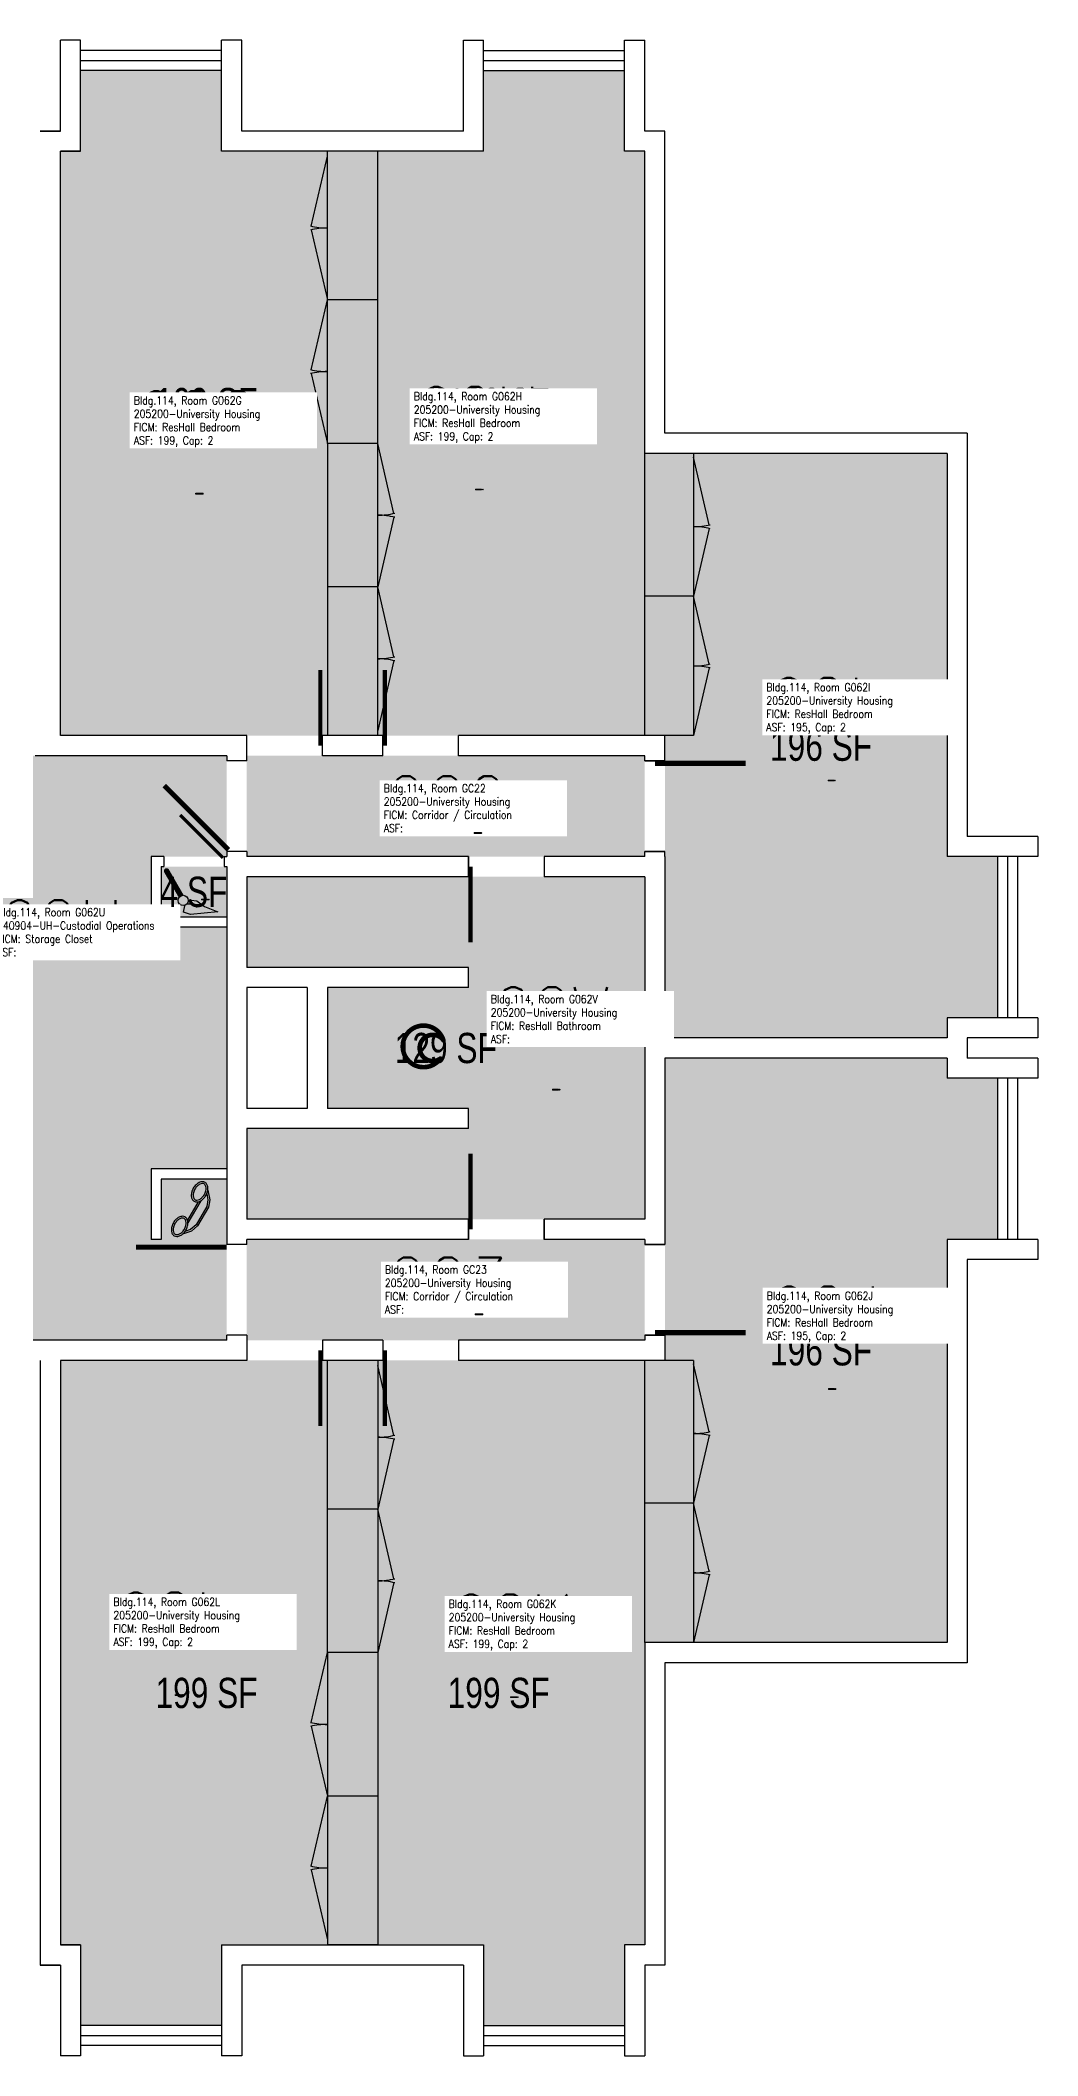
# Model space of a CAD drawing. Header units: inches. Extents: x 0 to 3624, y 0 to 3392.
# Drawn here: x 3228 to 3624, y 2592 to 3392 of the extents above; entities that cross this region are included whole.
import ezdxf
from ezdxf.enums import TextEntityAlignment as Align

# ---------------------------------------------------------------- set-up
doc = ezdxf.new("R2010")
doc.units = ezdxf.units.IN
doc.header["$LTSCALE"] = 10
doc.header["$MEASUREMENT"] = 0
doc.layers.get('0').update_dxf_attribs({"linetype": 'CONTINUOUS'})
for name, color, linetype in [('A-DOOR', 2, 'CONTINUOUS'), ('A-FLOR', 3, 'CONTINUOUS'), ('A-GLAZ', 1, 'CONTINUOUS'), ('A-GLAZ-SILL', 2, 'CONTINUOUS'), ('A-IDEN-ICON', 4, 'CONTINUOUS'), ('A-IDEN-RNUM', 7, 'CONTINUOUS'), ('A-IDEN-SNUM', 4, 'CONTINUOUS'), ('A-IDEN-VNUM', 4, 'CONTINUOUS'), ('A-WALL', 5, 'CONTINUOUS'), ('AREA-TEXT', 3, 'CONTINUOUS'), ('Rooms-Category-Color', 7, 'CONTINUOUS'), ('Rooms-College-Color', 7, 'CONTINUOUS'), ('Rooms-Department-Color', 7, 'CONTINUOUS'), ('Rooms-Division-Color', 7, 'CONTINUOUS'), ('Rooms-Information', 7, 'CONTINUOUS')]:
    doc.layers.add(name, color=color, linetype=linetype)
doc.styles.add('AREA', font='arial.ttf', dxfattribs={"width": 0.75, "height": 12})
doc.styles.add('ROOMSNUMBER', font='txt.shx', dxfattribs={"height": 0.03})
doc.styles.add('ROOMVNUMBER', font='simplex.shx', dxfattribs={"width": 0.85})

# ---------------------------------------------------------------- blocks, each defined once
blk = doc.blocks.new('CPBATH')
at = {"color": 0, "linetype": 'ByBlock', "const_width": 0.0127}
for points in [[(0.0571, 0.0168, 0.861492), (-0.0551, 0, 1)], [(-0.0551, 0, 0.726902), (0.0487, -0.0337, 1)], [(0.0571, 0.0168, 0.729002), (-0.0084, -0.0042, 1)], [(-0.0084, -0.0042, 0.609468), (0.0487, -0.0337, 1)]]:
    blk.add_lwpolyline(points, format="xyb", dxfattribs=at)
at = {"color": 0, "linetype": 'ByBlock', "const_width": 0.00637}
for points in [[(0.0544, 0.0152, 1), (0.0599, 0.0184, 1)], [(0.0459, -0.0353, 1), (0.0515, -0.0321, 1)]]:
    blk.add_lwpolyline(points, format="xyb", close=True, dxfattribs=at)
blk = doc.blocks.new('CPPHONE')
at = {"color": 0, "linetype": 'ByBlock'}
for p, q in [((0.0096, 0.0252), (-0.0196, -0.0252)), ((0.0169, 0.0279), (-0.0182, -0.0329))]:
    blk.add_line(p, q, dxfattribs=at)
for points in [[(0.0364, 0.0572), (0.0417, 0.0308), (0.0382, 0.0108), (0.0082, -0.0411), (-0.0083, -0.0558), (-0.0338, -0.0645)], [(0.0334, 0.047), (0.0366, 0.0307), (0.0334, 0.0126), (0.0043, -0.0379), (-0.0109, -0.0514), (-0.0265, -0.0567)]]:
    blk.add_lwpolyline(points, dxfattribs=at)
for points in [[(0.0288, 0.0786, 0.139889), (0.0216, 0.0804, 0.107118), (0.0122, 0.0781, 0.079812), (0.0039, 0.0722, 0.067459), (-0.0035, 0.0626, 0.067459), (-0.008, 0.0515, 0.079812), (-0.009, 0.0413, 0.107118), (-0.0064, 0.032, 0.139889), (-0.0012, 0.0267, 0.139889), (0.0061, 0.0248, 0.107118), (0.0155, 0.0272, 0.079812), (0.0238, 0.0331, 0.067459), (0.0312, 0.0426, 0.067459), (0.0357, 0.0538, 0.079812), (0.0367, 0.0639, 0.107118), (0.034, 0.0732, 0.139889)], [(0.0263, 0.0743, 0.139889), (0.0218, 0.0754, 0.107118), (0.0144, 0.0736, 0.079812), (0.0074, 0.0686, 0.067459), (0.0008, 0.0601, 0.067459), (-0.0032, 0.0502, 0.079812), (-0.004, 0.0417, 0.107118), (-0.0019, 0.0344, 0.139889), (0.0013, 0.031, 0.139889), (0.0059, 0.0298, 0.107118), (0.0133, 0.0317, 0.079812), (0.0203, 0.0367, 0.067459), (0.0268, 0.0451, 0.067459), (0.0309, 0.055, 0.079812), (0.0317, 0.0636, 0.107118), (0.0296, 0.0709, 0.139889)], [(-0.0262, -0.0167, 0.139889), (-0.0334, -0.0148, 0.107118), (-0.0428, -0.0172, 0.079812), (-0.0511, -0.0231, 0.067459), (-0.0585, -0.0326, 0.067459), (-0.063, -0.0438, 0.079812), (-0.064, -0.0539, 0.107118), (-0.0614, -0.0632, 0.139889), (-0.0562, -0.0686, 0.139889), (-0.0489, -0.0704, 0.107118), (-0.0395, -0.0681, 0.079812), (-0.0312, -0.0622, 0.067459), (-0.0238, -0.0526, 0.067459), (-0.0193, -0.0415, 0.079812), (-0.0183, -0.0313, 0.107118), (-0.021, -0.022, 0.139889)], [(-0.0287, -0.021, 0.139889), (-0.0332, -0.0198, 0.107118), (-0.0406, -0.0217, 0.079812), (-0.0476, -0.0267, 0.067459), (-0.0542, -0.0351, 0.067459), (-0.0582, -0.045, 0.079812), (-0.059, -0.0536, 0.107118), (-0.0569, -0.0609, 0.139889), (-0.0537, -0.0643, 0.139889), (-0.0491, -0.0654, 0.107118), (-0.0417, -0.0636, 0.079812), (-0.0347, -0.0586, 0.067459), (-0.0282, -0.0501, 0.067459), (-0.0241, -0.0402, 0.079812), (-0.0233, -0.0317, 0.107118), (-0.0254, -0.0244, 0.139889)]]:
    blk.add_lwpolyline(points, format="xyb", close=True, dxfattribs=at)
blk = doc.blocks.new('CPCUST')
at = {"color": 0, "linetype": 'ByBlock'}
for p, q in [((0.0171, -0.0639), (0.02, -0.0466)), ((0.0262, -0.0408), (0.0446, -0.0406)), ((0.0297, -0.0341), (0.0376, -0.0302)), ((0.0376, -0.0302), (0.0533, -0.0324)), ((0.0446, -0.0406), (0.0543, -0.0505)), ((0.0533, -0.0324), (0.0745, -0.0479)), ((0.0745, -0.0479), (0.1117, -0.0625)), ((0.0358, -0.0705), (0.0171, -0.0639)), ((0.1117, -0.0625), (0.0358, -0.0705))]:
    blk.add_line(p, q, dxfattribs=at)
at = {"color": 0, "linetype": 'ByBlock', "const_width": 0.0075}
blk.add_lwpolyline([(-0.0332, 0.0481, 1), (-0.0268, 0.0519, 1)], format="xyb", close=True, dxfattribs=at)
at = {"color": 0, "linetype": 'ByBlock', "const_width": 0.015}
blk.add_lwpolyline([(-0.03, 0.05), (0.01, -0.0193)], dxfattribs=at)
at = {"color": 0, "linetype": 'ByBlock'}
blk.add_circle((0.0158, -0.0313), 0.0141, dxfattribs=at)

msp = doc.modelspace()

# ---------------------------------------------------------------- hatches: boundary and pattern name
at = {"layer": 'Rooms-Category-Color', "true_color": 0x728ef3}
for points in [[(3236, 3116), (3236, 3348), (3244, 3348), (3244, 3380), (3300, 3380), (3300, 3348), (3352, 3348), (3352, 3116)], [(3468, 3116), (3468, 3348), (3460, 3348), (3460, 3380), (3404, 3380), (3404, 3348), (3352, 3348), (3352, 3116)], [(3476, 2996), (3476, 3116), (3468, 3116), (3468, 3228), (3588, 3228), (3588, 3068), (3608, 3068), (3608, 3004), (3588, 3004), (3588, 2996)], [(3302, 2944), (3302, 3040), (3272.01, 3040), (3272, 3068), (3302, 3068), (3302, 3108), (3062, 3108), (3062, 3068), (3092, 3068), (3092, 3040), (3062, 3040), (3062, 2944), (3092, 2944), (3092, 2916), (3062, 2916), (3062, 2876), (3302, 2876), (3302, 2914), (3302, 2940), (3276, 2940), (3276, 2916), (3272, 2916), (3272, 2944)], [(3276, 3044), (3276, 3064), (3302, 3064), (3302, 3044)], [(3468, 3060), (3468, 2924), (3310, 2924), (3310, 2960), (3398, 2960), (3398, 2968), (3342, 2968), (3342, 3016), (3398, 3016), (3398, 3024), (3310, 3024), (3310, 3060)], [(3476, 2988), (3476, 2868), (3468, 2868), (3468, 2756), (3588, 2756), (3588, 2916), (3608, 2916), (3608, 2980), (3588, 2980), (3588, 2988)], [(3236, 2868), (3236, 2636), (3244, 2636), (3244, 2604), (3300, 2604), (3300, 2636), (3352, 2636), (3352, 2868)], [(3468, 2868), (3468, 2636), (3460, 2636), (3460, 2604), (3404, 2604), (3404, 2636), (3352, 2636), (3352, 2868)]]:
    msp.add_hatch(color=171, dxfattribs=at).paths.add_polyline_path(points)
at = {"layer": 'Rooms-Category-Color', "true_color": 0xadadad}
for points in [[(3468, 3068), (3468, 3108), (3310, 3108), (3310, 3068)], [(3310, 2916), (3310, 2876), (3468, 2876), (3468, 2916)]]:
    msp.add_hatch(color=253, dxfattribs=at).paths.add_polyline_path(points)
at = {"layer": 'Rooms-College-Color', "true_color": 0xadadad}
for points in [[(3236, 3116), (3236, 3348), (3244, 3348), (3244, 3380), (3300, 3380), (3300, 3348), (3352, 3348), (3352, 3116)], [(3468, 3116), (3468, 3348), (3460, 3348), (3460, 3380), (3404, 3380), (3404, 3348), (3352, 3348), (3352, 3116)], [(3476, 2996), (3476, 3116), (3468, 3116), (3468, 3228), (3588, 3228), (3588, 3068), (3608, 3068), (3608, 3004), (3588, 3004), (3588, 2996)], [(3302, 2944), (3302, 3040), (3272.01, 3040), (3272, 3068), (3302, 3068), (3302, 3108), (3062, 3108), (3062, 3068), (3092, 3068), (3092, 3040), (3062, 3040), (3062, 2944), (3092, 2944), (3092, 2916), (3062, 2916), (3062, 2876), (3302, 2876), (3302, 2914), (3302, 2940), (3276, 2940), (3276, 2916), (3272, 2916), (3272, 2944)], [(3468, 3068), (3468, 3108), (3310, 3108), (3310, 3068)], [(3276, 3044), (3276, 3064), (3302, 3064), (3302, 3044)], [(3468, 3060), (3468, 2924), (3310, 2924), (3310, 2960), (3398, 2960), (3398, 2968), (3342, 2968), (3342, 3016), (3398, 3016), (3398, 3024), (3310, 3024), (3310, 3060)], [(3476, 2988), (3476, 2868), (3468, 2868), (3468, 2756), (3588, 2756), (3588, 2916), (3608, 2916), (3608, 2980), (3588, 2980), (3588, 2988)], [(3310, 2916), (3310, 2876), (3468, 2876), (3468, 2916)], [(3236, 2868), (3236, 2636), (3244, 2636), (3244, 2604), (3300, 2604), (3300, 2636), (3352, 2636), (3352, 2868)], [(3468, 2868), (3468, 2636), (3460, 2636), (3460, 2604), (3404, 2604), (3404, 2636), (3352, 2636), (3352, 2868)]]:
    msp.add_hatch(color=253, dxfattribs=at).paths.add_polyline_path(points)
at = {"layer": 'Rooms-Department-Color', "true_color": 0x604aed}
for points in [[(3236, 3116), (3236, 3348), (3244, 3348), (3244, 3380), (3300, 3380), (3300, 3348), (3352, 3348), (3352, 3116)], [(3468, 3116), (3468, 3348), (3460, 3348), (3460, 3380), (3404, 3380), (3404, 3348), (3352, 3348), (3352, 3116)], [(3476, 2996), (3476, 3116), (3468, 3116), (3468, 3228), (3588, 3228), (3588, 3068), (3608, 3068), (3608, 3004), (3588, 3004), (3588, 2996)], [(3302, 2944), (3302, 3040), (3272.01, 3040), (3272, 3068), (3302, 3068), (3302, 3108), (3062, 3108), (3062, 3068), (3092, 3068), (3092, 3040), (3062, 3040), (3062, 2944), (3092, 2944), (3092, 2916), (3062, 2916), (3062, 2876), (3302, 2876), (3302, 2914), (3302, 2940), (3276, 2940), (3276, 2916), (3272, 2916), (3272, 2944)], [(3276, 3044), (3276, 3064), (3302, 3064), (3302, 3044)], [(3468, 3060), (3468, 2924), (3310, 2924), (3310, 2960), (3398, 2960), (3398, 2968), (3342, 2968), (3342, 3016), (3398, 3016), (3398, 3024), (3310, 3024), (3310, 3060)], [(3476, 2988), (3476, 2868), (3468, 2868), (3468, 2756), (3588, 2756), (3588, 2916), (3608, 2916), (3608, 2980), (3588, 2980), (3588, 2988)], [(3236, 2868), (3236, 2636), (3244, 2636), (3244, 2604), (3300, 2604), (3300, 2636), (3352, 2636), (3352, 2868)], [(3468, 2868), (3468, 2636), (3460, 2636), (3460, 2604), (3404, 2604), (3404, 2636), (3352, 2636), (3352, 2868)]]:
    msp.add_hatch(color=173, dxfattribs=at).paths.add_polyline_path(points)
at = {"layer": 'Rooms-Department-Color', "true_color": 0xacacac}
for points in [[(3468, 3068), (3468, 3108), (3310, 3108), (3310, 3068)], [(3310, 2916), (3310, 2876), (3468, 2876), (3468, 2916)]]:
    msp.add_hatch(color=253, dxfattribs=at).paths.add_polyline_path(points)
at = {"layer": 'Rooms-Division-Color', "true_color": 0x604aed}
for points in [[(3236, 3116), (3236, 3348), (3244, 3348), (3244, 3380), (3300, 3380), (3300, 3348), (3352, 3348), (3352, 3116)], [(3468, 3116), (3468, 3348), (3460, 3348), (3460, 3380), (3404, 3380), (3404, 3348), (3352, 3348), (3352, 3116)], [(3476, 2996), (3476, 3116), (3468, 3116), (3468, 3228), (3588, 3228), (3588, 3068), (3608, 3068), (3608, 3004), (3588, 3004), (3588, 2996)], [(3302, 2944), (3302, 3040), (3272.01, 3040), (3272, 3068), (3302, 3068), (3302, 3108), (3062, 3108), (3062, 3068), (3092, 3068), (3092, 3040), (3062, 3040), (3062, 2944), (3092, 2944), (3092, 2916), (3062, 2916), (3062, 2876), (3302, 2876), (3302, 2914), (3302, 2940), (3276, 2940), (3276, 2916), (3272, 2916), (3272, 2944)], [(3276, 3044), (3276, 3064), (3302, 3064), (3302, 3044)], [(3468, 3060), (3468, 2924), (3310, 2924), (3310, 2960), (3398, 2960), (3398, 2968), (3342, 2968), (3342, 3016), (3398, 3016), (3398, 3024), (3310, 3024), (3310, 3060)], [(3476, 2988), (3476, 2868), (3468, 2868), (3468, 2756), (3588, 2756), (3588, 2916), (3608, 2916), (3608, 2980), (3588, 2980), (3588, 2988)], [(3236, 2868), (3236, 2636), (3244, 2636), (3244, 2604), (3300, 2604), (3300, 2636), (3352, 2636), (3352, 2868)], [(3468, 2868), (3468, 2636), (3460, 2636), (3460, 2604), (3404, 2604), (3404, 2636), (3352, 2636), (3352, 2868)]]:
    msp.add_hatch(color=173, dxfattribs=at).paths.add_polyline_path(points)
at = {"layer": 'Rooms-Division-Color', "true_color": 0xadadad}
for points in [[(3468, 3068), (3468, 3108), (3310, 3108), (3310, 3068)], [(3310, 2916), (3310, 2876), (3468, 2876), (3468, 2916)]]:
    msp.add_hatch(color=253, dxfattribs=at).paths.add_polyline_path(points)

# ---------------------------------------------------------------- linework, layer by layer
at = {"layer": 'A-DOOR'}
for points in [[(3339.17, 3112, 1.67, 1.67, 0), (3339.17, 3142, 0, 0, 0.414214), (3310, 3112, 0, 0, 0.814237)], [(3364.83, 3112, 1.67, 1.67, 0), (3364.83, 3142, 0, 0, -0.414214), (3394, 3112, 0, 0, -0.814237)], [(3302.71, 3070.71, 2, 2, 0), (3277.25, 3096.16, 0, 0, -0.195255), (3302, 3106.21, 0, 0, -0.195255)], [(3472, 3105, 2, 2, 0), (3508, 3105, 0, 0, -0.414214), (3472, 3070, 0, 0, -0.814237)], [(3300.53, 3067.53, 1.33, 1.33, 0), (3283.56, 3084.5, 0, 0, 0.195255), (3276.86, 3068, 0, 0, 0.195255)], [(3398.83, 3064, 1.67, 1.67, 0), (3398.83, 3034, 0, 0, 0.414214), (3428, 3064, 0, 0, 0.814237)], [(3398.83, 2920, 1.67, 1.67, 0), (3398.83, 2950, 0, 0, -0.414214), (3428, 2920, 0, 0, -0.814237)], [(3302, 2913, 2, 2, 0), (3266, 2913, 0, 0, 0.414214), (3302, 2878, 0, 0, 0.814237)], [(3472, 2879, 2, 2, 0), (3508, 2879, 0, 0, 0.414214), (3472, 2914, 0, 0, 0.814237)], [(3339.17, 2872, 1.67, 1.67, 0), (3339.17, 2842, 0, 0, -0.414214), (3310, 2872, 0, 0, -0.814237)], [(3364.83, 2872, 1.67, 1.67, 0), (3364.83, 2842, 0, 0, 0.414214), (3394, 2872, 0, 0, 0.814237)]]:
    msp.add_lwpolyline(points, format="xyseb", dxfattribs=at)
at = {"layer": 'A-FLOR'}
for p, q in [((3335.59, 3318.23), (3342, 3346)), ((3362, 3348), (3342, 3348)), ((3342, 3232), (3342, 3348)), ((3362, 3232), (3362, 3348)), ((3335.59, 3316.77), (3342, 3289)), ((3335.59, 3261.23), (3342, 3289)), ((3362, 3289), (3342, 3289)), ((3335.59, 3259.77), (3342, 3232)), ((3362, 3232), (3342, 3232)), ((3342, 3232), (3342, 3116)), ((3368.41, 3204.23), (3362, 3232)), ((3362, 3175), (3362, 3232)), ((3487.4, 3228), (3468, 3228)), ((3468, 3116), (3468, 3228)), ((3487.4, 3228), (3487.4, 3171.29)), ((3493.62, 3199.64), (3487.4, 3226.58)), ((3487.4, 3226.58), (3487.4, 3171.29)), ((3368.41, 3202.77), (3362, 3175)), ((3493.62, 3198.23), (3487.4, 3171.29)), ((3362, 3175), (3342, 3175)), ((3362, 3116), (3362, 3175)), ((3368.41, 3147.23), (3362, 3175)), ((3362, 3118), (3362, 3175)), ((3487.4, 3171.29), (3468, 3171.29)), ((3493.62, 3144.35), (3487.4, 3171.29)), ((3487.4, 3171.29), (3487.4, 3116)), ((3368.41, 3145.77), (3362, 3118)), ((3493.62, 3142.94), (3487.4, 3116)), ((3487.4, 3116), (3468, 3116)), ((3342, 2752), (3342, 2868)), ((3362, 2868), (3362, 2809)), ((3368.41, 2838.23), (3362, 2866)), ((3362, 2866), (3362, 2809)), ((3487.4, 2868), (3468, 2868)), ((3468, 2756), (3468, 2868)), ((3487.4, 2868), (3487.4, 2811.29)), ((3493.62, 2839.64), (3487.4, 2866.58)), ((3487.4, 2866.58), (3487.4, 2811.29)), ((3368.41, 2836.77), (3362, 2809)), ((3493.62, 2838.23), (3487.4, 2811.29)), ((3362, 2809), (3342, 2809)), ((3368.41, 2781.23), (3362, 2809)), ((3362, 2809), (3362, 2752)), ((3487.4, 2811.29), (3468, 2811.29)), ((3493.62, 2784.35), (3487.4, 2811.29)), ((3487.4, 2811.29), (3487.4, 2756)), ((3368.41, 2779.77), (3362, 2752)), ((3493.62, 2782.94), (3487.4, 2756)), ((3487.4, 2756), (3468, 2756)), ((3335.59, 2724.23), (3342, 2752)), ((3362, 2752), (3342, 2752)), ((3342, 2752), (3342, 2636)), ((3362, 2752), (3362, 2636)), ((3335.59, 2722.77), (3342, 2695)), ((3335.59, 2667.23), (3342, 2695)), ((3362, 2695), (3342, 2695)), ((3335.59, 2665.77), (3342, 2638)), ((3362, 2636), (3342, 2636))]:
    msp.add_line(p, q, dxfattribs=at)
for centre, radius, start, end in [((3342, 3346), 28.5, 256.2626, 270), ((3342, 3289), 28.5, 90, 103.7374), ((3342, 3289), 28.5, 256.2626, 270), ((3342, 3232), 28.5, 90, 103.7374), ((3362, 3232), 28.5, 270, 283.7374), ((3362, 3175), 28.5, 76.2626, 90), ((3487.4, 3226.58), 27.64, 270, 283.7374), ((3487.4, 3171.29), 27.64, 76.2626, 90), ((3362, 3175), 28.5, 270, 283.7374), ((3362, 3118), 28.5, 76.2626, 90), ((3487.4, 3171.29), 27.64, 270, 283.7374), ((3487.4, 3116), 27.64, 76.2626, 90), ((3362, 2866), 28.5, 270, 283.7374), ((3362, 2809), 28.5, 76.2626, 90), ((3487.4, 2866.58), 27.64, 270, 283.7374), ((3487.4, 2811.29), 27.64, 76.2626, 90), ((3487.4, 2811.29), 27.64, 270, 283.7374), ((3362, 2809), 28.5, 270, 283.7374), ((3362, 2752), 28.5, 76.2626, 90), ((3487.4, 2756), 27.64, 76.2626, 90), ((3342, 2752), 28.5, 256.2626, 270), ((3342, 2695), 28.5, 90, 103.7374), ((3342, 2695), 28.5, 256.2626, 270), ((3342, 2638), 28.5, 90, 103.7374)]:
    msp.add_arc(centre, radius, start, end, dxfattribs=at)
at = {"layer": 'A-GLAZ'}
for p, q in [((3244, 3384), (3300, 3384)), ((3404, 3384), (3460, 3384)), ((3612, 3068), (3612, 3004)), ((3612, 2980), (3612, 2916)), ((3244, 2600), (3300, 2600)), ((3404, 2600), (3460, 2600))]:
    msp.add_line(p, q, dxfattribs=at)
at = {"layer": 'A-GLAZ-SILL'}
for p, q in [((3300, 3388), (3244, 3388)), ((3404, 3388), (3460, 3388)), ((3300, 3380), (3244, 3380)), ((3404, 3380), (3460, 3380)), ((3608, 3068), (3608, 3004)), ((3616, 3068), (3616, 3004)), ((3608, 2980), (3608, 2916)), ((3616, 2980), (3616, 2916)), ((3300, 2604), (3244, 2604)), ((3404, 2604), (3460, 2604)), ((3300, 2596), (3244, 2596)), ((3404, 2596), (3460, 2596))]:
    msp.add_line(p, q, dxfattribs=at)
at = {"layer": 'A-IDEN-VNUM'}
msp.add_lwpolyline([(3263.15, 3039.73), (3280.6, 3048.62)], dxfattribs=at)
at = {"layer": 'A-WALL'}
for p, q in [((3236, 3356), (3236, 3392)), ((3244, 3392), (3236, 3392)), ((3244, 3348), (3244, 3392)), ((3300, 3348), (3300, 3392)), ((3308, 3392), (3300, 3392)), ((3308, 3356), (3308, 3392)), ((3396, 3356), (3396, 3392)), ((3396, 3392), (3404, 3392)), ((3404, 3348), (3404, 3392)), ((3460, 3348), (3460, 3392)), ((3460, 3392), (3468, 3392)), ((3468, 3356), (3468, 3392)), ((3228, 3356), (3236, 3356)), ((3236, 3356), (3228, 3356)), ((3228, 3356), (3236, 3356)), ((3236, 3356), (3228, 3356)), ((3396, 3356), (3308, 3356)), ((3476, 3356), (3468, 3356)), ((3476, 3236), (3476, 3356)), ((3236, 3116), (3236, 3348)), ((3236, 3348), (3244, 3348)), ((3244, 3348), (3236, 3348)), ((3236, 3348), (3244, 3348)), ((3244, 3348), (3236, 3348)), ((3404, 3348), (3300, 3348)), ((3468, 3348), (3460, 3348)), ((3468, 3228), (3468, 3348)), ((3596, 3236), (3476, 3236)), ((3596, 3236), (3596, 3076)), ((3588, 3228), (3468, 3228)), ((3588, 3228), (3588, 3068)), ((3310, 3116), (3236, 3116)), ((3310, 3108), (3310, 3116)), ((3310, 3106), (3310, 3116)), ((3364, 3116), (3340, 3116)), ((3340, 3108), (3340, 3116)), ((3340, 3108), (3340, 3116)), ((3364, 3108), (3364, 3116)), ((3364, 3108), (3364, 3116)), ((3476, 3116), (3394, 3116)), ((3394, 3108), (3394, 3116)), ((3394, 3108), (3394, 3116)), ((3476, 3108), (3476, 3116)), ((3302, 3108), (3226, 3108)), ((3302, 3108), (3302, 3106)), ((3310, 3106), (3302, 3106)), ((3364, 3108), (3340, 3108)), ((3468, 3108), (3394, 3108)), ((3468, 3106), (3468, 3108)), ((3476, 3106), (3468, 3106)), ((3468, 3106), (3476, 3106)), ((3476, 3106), (3476, 3108)), ((3624, 3076), (3596, 3076)), ((3624, 3076), (3624, 3068)), ((3277, 3068), (3272, 3068)), ((3272, 3068), (3272, 3040)), ((3277, 3068), (3277, 3064)), ((3301, 3068), (3301, 3064)), ((3301, 3068), (3302, 3068)), ((3302, 3070), (3302, 3068)), ((3310, 3070), (3302, 3070)), ((3310, 3070), (3310, 3068)), ((3398, 3068), (3310, 3068)), ((3398, 3060), (3398, 3068)), ((3398, 3068), (3398, 3060)), ((3468, 3068), (3428, 3068)), ((3428, 3068), (3428, 3060)), ((3428, 3068), (3428, 3060)), ((3476, 3070), (3468, 3070)), ((3468, 3068), (3468, 3070)), ((3468, 3070), (3476, 3070)), ((3476, 3068), (3476, 3070)), ((3476, 3068), (3476, 2996)), ((3624, 3068), (3588, 3068)), ((3276, 3064), (3276, 3044)), ((3276, 3064), (3277, 3064)), ((3301, 3064), (3302, 3064)), ((3302, 3064), (3302, 2914)), ((3398, 3060), (3310, 3060)), ((3310, 3060), (3310, 3024)), ((3468, 3060), (3428, 3060)), ((3468, 3060), (3468, 2924)), ((3302, 3044), (3276, 3044)), ((3302, 3040), (3272, 3040)), ((3398, 3024), (3310, 3024)), ((3398, 3016), (3398, 3024)), ((3310, 3016), (3310, 2968)), ((3334, 3016), (3310, 3016)), ((3334, 3016), (3334, 2968)), ((3398, 3016), (3342, 3016)), ((3342, 3016), (3342, 2968)), ((3624, 3004), (3588, 3004)), ((3588, 3004), (3588, 2996)), ((3624, 3004), (3624, 2996)), ((3588, 2996), (3476, 2996)), ((3624, 2996), (3596, 2996)), ((3596, 2996), (3596, 2988)), ((3476, 2988), (3476, 2916)), ((3588, 2988), (3476, 2988)), ((3588, 2988), (3588, 2980)), ((3624, 2988), (3596, 2988)), ((3624, 2988), (3624, 2980)), ((3624, 2980), (3588, 2980)), ((3334, 2968), (3310, 2968)), ((3398, 2968), (3342, 2968)), ((3398, 2960), (3398, 2968)), ((3398, 2960), (3310, 2960)), ((3310, 2960), (3310, 2924)), ((3302, 2944), (3272, 2944)), ((3272, 2944), (3272, 2916)), ((3302, 2940), (3276, 2940)), ((3276, 2940), (3276, 2916)), ((3398, 2924), (3310, 2924)), ((3398, 2924), (3398, 2916)), ((3398, 2916), (3398, 2924)), ((3468, 2924), (3428, 2924)), ((3428, 2924), (3428, 2916)), ((3428, 2916), (3428, 2924)), ((3276, 2916), (3272, 2916)), ((3310, 2914), (3302, 2914)), ((3398, 2916), (3310, 2916)), ((3310, 2914), (3310, 2916)), ((3468, 2916), (3428, 2916)), ((3468, 2916), (3468, 2914)), ((3476, 2914), (3468, 2914)), ((3468, 2914), (3476, 2914)), ((3476, 2916), (3476, 2914)), ((3624, 2916), (3588, 2916)), ((3588, 2916), (3588, 2756)), ((3624, 2916), (3624, 2908)), ((3596, 2908), (3596, 2748)), ((3624, 2908), (3596, 2908)), ((3302, 2876), (3174, 2876)), ((3302, 2876), (3302, 2878)), ((3310, 2878), (3302, 2878)), ((3310, 2878), (3310, 2868)), ((3310, 2876), (3310, 2868)), ((3340, 2876), (3340, 2868)), ((3364, 2876), (3340, 2876)), ((3340, 2876), (3340, 2868)), ((3364, 2876), (3364, 2868)), ((3364, 2876), (3364, 2868)), ((3468, 2876), (3394, 2876)), ((3394, 2876), (3394, 2868)), ((3394, 2876), (3394, 2868)), ((3476, 2878), (3468, 2878)), ((3468, 2878), (3468, 2876)), ((3468, 2878), (3476, 2878)), ((3476, 2878), (3476, 2876)), ((3476, 2876), (3476, 2868)), ((3228, 2868), (3228, 2628)), ((3310, 2868), (3236, 2868)), ((3236, 2868), (3236, 2636)), ((3364, 2868), (3340, 2868)), ((3476, 2868), (3394, 2868)), ((3468, 2756), (3468, 2636)), ((3588, 2756), (3468, 2756)), ((3468, 2756), (3468, 2636)), ((3476, 2748), (3476, 2628)), ((3596, 2748), (3476, 2748)), ((3476, 2748), (3476, 2628)), ((3236, 2636), (3244, 2636)), ((3244, 2636), (3236, 2636)), ((3236, 2636), (3244, 2636)), ((3244, 2636), (3244, 2592)), ((3300, 2636), (3300, 2592)), ((3300, 2636), (3404, 2636)), ((3404, 2636), (3404, 2592)), ((3468, 2636), (3460, 2636)), ((3460, 2636), (3460, 2592)), ((3228, 2628), (3236, 2628)), ((3236, 2628), (3228, 2628)), ((3228, 2628), (3236, 2628)), ((3236, 2628), (3236, 2592)), ((3308, 2628), (3308, 2592)), ((3396, 2628), (3308, 2628)), ((3396, 2628), (3396, 2592)), ((3476, 2628), (3468, 2628)), ((3468, 2628), (3468, 2592)), ((3244, 2592), (3236, 2592)), ((3308, 2592), (3300, 2592)), ((3396, 2592), (3404, 2592)), ((3460, 2592), (3468, 2592))]:
    msp.add_line(p, q, dxfattribs=at)

# ---------------------------------------------------------------- block references
at = {"layer": 'A-IDEN-ICON', "xscale": 144, "yscale": 144, "zscale": 144}
for name, p in [('CPCUST', (3282.45, 3055.09, 0.04)), ('CPBATH', (3379.83, 2992.64)), ('CPPHONE', (3289.26, 2927.33, 0.04))]:
    msp.add_blockref(name, p, dxfattribs=at)

# ---------------------------------------------------------------- texts
at = {"layer": 'A-IDEN-RNUM', "style": 'ROOMSNUMBER'}
for s, p in [('0062-G0', (3289.6, 3211.86)), ('0062-H0', (3400.78, 3213.5)), ('0062-I0', (3540.75, 3098)), ('0C22-00', (3400.17, 3077.17)), ('0062-U0', (3291.93, 3050.75)), ('0062-V0', (3431.32, 2975.29)), ('0C23-00', (3400.61, 2886.11)), ('0062-J0', (3540.88, 2856.46)), ('0062-L0', (3281.49, 2734.95)), ('0062-K0', (3414.61, 2734.14))]:
    msp.add_text(s, height=0.36, dxfattribs=at).set_placement(p)
at = {"layer": 'A-IDEN-SNUM', "style": 'ROOMSNUMBER'}
for s, p in [('1140G062G0', (3289.6, 3211.86)), ('1140G062H0', (3400.78, 3213.5)), ('1140G062I0', (3540.75, 3098)), ('1140GC2200', (3400.17, 3077.17)), ('1140G062U0', (3291.93, 3050.75)), ('1140G062V0', (3431.32, 2975.29)), ('1140GC2300', (3400.61, 2886.11)), ('1140G062J0', (3540.88, 2856.46)), ('1140G062L0', (3281.49, 2734.95)), ('1140G062K0', (3414.61, 2734.14))]:
    msp.add_text(s, height=0.36, dxfattribs=at).set_placement(p)
at = {"layer": 'A-IDEN-VNUM', "style": 'ROOMVNUMBER', "width": 0.85}
for s, p in [('62G', (3265.13, 3230.51)), ('62H', (3376.3, 3232.15)), ('62I', (3516.27, 3116.66)), ('C22', (3364.35, 3077.63)), ('62U', (3210.83, 3028.42)), ('62V', (3406.85, 2993.95)), ('C23', (3364.8, 2886.57)), ('62J', (3516.41, 2875.12)), ('62L', (3257.02, 2753.61)), ('62K', (3390.14, 2752.8))]:
    msp.add_text(s, height=22.238, dxfattribs=at).set_placement(p)
at = {"layer": 'AREA-TEXT', "style": 'AREA', "width": 0.75}
for s, p in [('199 SF', (3294, 3248)), ('199 SF', (3410, 3248)), ('196 SF', (3538, 3112)), ('44 SF', (3389, 3088)), ('4 SF', (3289, 3054)), ('129 SF', (3389, 2992)), ('44 SF', (3389, 2896)), ('196 SF', (3538, 2872)), ('199 SF', (3294, 2736)), ('199 SF', (3410, 2736))]:
    msp.add_text(s, height=12, dxfattribs=at).set_placement(p, align=Align.MIDDLE_CENTER)

# ---------------------------------------------------------------- next in the draw order: texts
at = {"layer": 'Rooms-Information', "char_height": 3.1768, "width": 71.1604, "attachment_point": 7, "style": 'ROOMVNUMBER', "bg_fill": 3, "box_fill_scale": 1.5, "bg_fill_color": 256, "bg_fill_true_color": 13158600, "bg_fill_transparency": 0}
for s, insert in [('Bldg.114, Room G062G^M^J205200-University Housing^M^JFICM: ResHall Bedroom^M^JASF: 199, Cap: 2', (3265.13, 3230.51)), ('Bldg.114, Room G062H^M^J205200-University Housing^M^JFICM: ResHall Bedroom^M^JASF: 199, Cap: 2', (3376.3, 3232.15)), ('Bldg.114, Room G062I^M^J205200-University Housing^M^JFICM: ResHall Bedroom^M^JASF: 195, Cap: 2', (3516.27, 3116.66)), ('Bldg.114, Room GC22^M^J205200-University Housing^M^JFICM: Corridor / Circulation^M^JASF: ', (3364.35, 3077.63)), ('Bldg.114, Room G062U^M^J140904-UH-Custodial Operations^M^JFICM: Storage Closet^M^JASF: ', (3210.83, 3028.42)), ('Bldg.114, Room G062V^M^J205200-University Housing^M^JFICM: ResHall Bathroom^M^JASF: ', (3406.85, 2993.95)), ('Bldg.114, Room GC23^M^J205200-University Housing^M^JFICM: Corridor / Circulation^M^JASF: ', (3364.8, 2886.57)), ('Bldg.114, Room G062J^M^J205200-University Housing^M^JFICM: ResHall Bedroom^M^JASF: 195, Cap: 2', (3516.41, 2875.12)), ('Bldg.114, Room G062L^M^J205200-University Housing^M^JFICM: ResHall Bedroom^M^JASF: 199, Cap: 2', (3257.02, 2753.61)), ('Bldg.114, Room G062K^M^J205200-University Housing^M^JFICM: ResHall Bedroom^M^JASF: 199, Cap: 2', (3390.14, 2752.8))]:
    msp.add_mtext(s, dxfattribs=dict(at, insert=insert))

doc.saveas('drawing.dxf')
